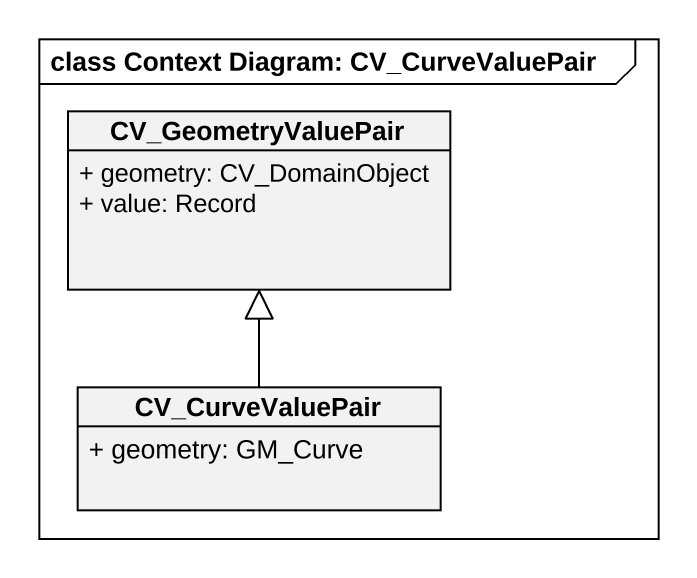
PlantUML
@startuml
mainframe class Context Diagram: CV_CurveValuePair
hide circle
hide empty members
skinparam classAttributeIconSize 0
class CV_GeometryValuePair {
  + geometry: CV_DomainObject
  + value: Record
}
class CV_CurveValuePair {
  + geometry: GM_Curve
}
CV_CurveValuePair -up-|> CV_GeometryValuePair
@enduml
